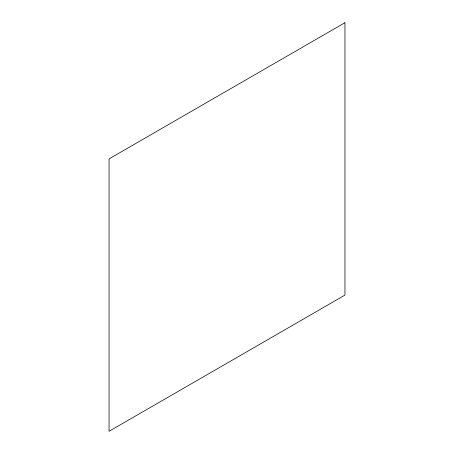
<?xml version="1.0" encoding="UTF-8"?>
<svg xmlns="http://www.w3.org/2000/svg" width="454" height="454" viewBox="0 0 454 454"><rect width="100%" height="100%" fill="white"/><g stroke="black" fill="none" stroke-linecap="round" stroke-linejoin="round"><path stroke-width="0.68" d="M344.955 22.7L109.045 158.9L109.045 431.3L344.955 295.1L344.955 22.7"/></g></svg>
